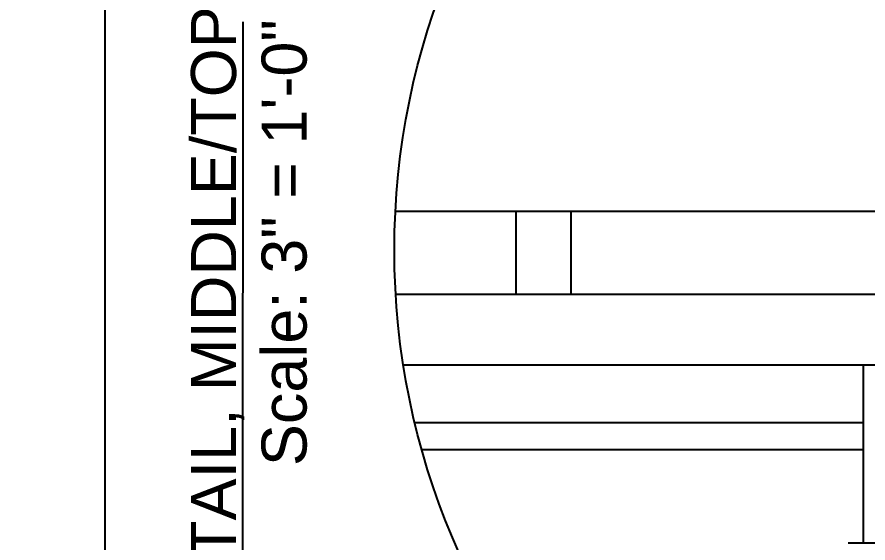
# Model space of a CAD drawing. Header units: inches. Extents: x 10 to 190, y 5 to 37.
# Drawn here: x 50.01 to 57.8, y 10.28 to 15.09 of the extents above; entities that cross this region are included whole.
import ezdxf
from ezdxf import colors
from ezdxf.entities.mleader import LeaderData, LeaderLine
from ezdxf.math import Vec2, Vec3

# ---------------------------------------------------------------- set-up
doc = ezdxf.new("R2010")
doc.units = ezdxf.units.IN
doc.header["$MEASUREMENT"] = 0
doc.styles.get("Standard").update_dxf_attribs({"font": 'arial.ttf'})
doc.styles.add('Tahoma', font='tahoma.ttf')

msp = doc.modelspace()

# ---------------------------------------------------------------- linework, layer by layer
for p, q in [((52.0763, 8.7791), (52.0787, 15.0469)), ((53.4728, 13.3132), (66.9757, 13.3132)), ((54.575, 13.3132), (54.575, 12.5533)), ((55.0779, 13.3132), (55.0779, 12.5533)), ((53.4754, 12.5533), (66.9731, 12.5533)), ((53.5457, 11.9047), (66.9028, 11.9047)), ((57.7541, 11.9047), (57.7541, 10.2751)), ((53.6499, 11.3796), (57.7541, 11.3796)), ((53.7147, 11.1305), (57.7541, 11.1305)), ((57.6173, 10.2751), (61.1305, 10.2751))]:
    msp.add_line(p, q)
msp.add_lwpolyline([(50.8151, 35.0457), (80.1521, 35.0457), (80.1521, 5.2458), (50.8151, 5.2458)], close=True)
msp.add_circle((60.2243, 12.9566), 6.7609)

# ---------------------------------------------------------------- texts
at = {"insert": (52.0909, 9.329), "char_height": 0.4125, "width": 11.81634, "attachment_point": 7, "rotation": 90}
msp.add_mtext('DETAIL, MIDDLE/TOP MICRORAIL', dxfattribs=at)
at = {"insert": (52.2477, 15.0694), "char_height": 0.4125, "attachment_point": 3, "rotation": 90}
msp.add_mtext('Scale: 3" = 1\'-0"', dxfattribs=at)

# ---------------------------------------------------------------- leaders
ml = msp.add_multileader_mtext('Standard')
ml.set_content('UNIRAC SLIDERS', color=256, style='Tahoma')
ml.set_leader_properties()
ml.build(insert=Vec2(0, 0))
ml.multileader.update_dxf_attribs({"dogleg_length": 0.36, "arrow_head_size": 0.3438, "scale": 4})
ctx = ml.context
ctx.base_point, ctx.scale, ctx.char_height, ctx.arrow_head_size, ctx.landing_gap_size, ctx.plane_origin = Vec3(28.9457, 11.6645), 4, 0.34375, 0.3438, 0.495, Vec3(25.0149, 13.0222)
notes = []
notes.append((ctx, [(0, (1, 1, 0), (26.9657, 11.6645), (1, 0), 1.98, [(0, [(22.6807, 12.9675)], 0, [])])]))
ctx.mtext.insert, ctx.mtext.width, ctx.mtext.flow_direction = Vec3(29.4407, 11.8399), 6.799278, 5
ml = msp.add_multileader_mtext('Standard')
ml.set_content('5/16" STAINLESS STEEL LAG BOLT OR STRUCTURAL SCREW WITH 2-1/2" MIN. EMBEDMENT AND FLAT WASHER', color=256, style='Tahoma')
ml.set_leader_properties()
ml.build(insert=Vec2(0, 0))
ml.multileader.update_dxf_attribs({"dogleg_length": 0.36, "arrow_head_size": 0.3438, "scale": 4})
ctx = ml.context
ctx.base_point, ctx.scale, ctx.char_height, ctx.arrow_head_size, ctx.landing_gap_size, ctx.plane_origin = Vec3(28.9254, 8.7197), 4, 0.34375, 0.3438, 0.495, Vec3(21.9127, 13.025)
notes.append((ctx, [(0, (1, 1, 0), (26.9454, 8.7197), (1, 0), 1.98, [(0, [(18.0508, 11.8211)], 0, [])])]))
ctx.mtext.insert, ctx.mtext.width, ctx.mtext.flow_direction = Vec3(29.4204, 8.8947), 7.353512, 5
for ctx, leaders in notes:
    for number, flags, end, landing, length, lines in leaders:
        leader = LeaderData()
        leader.index, (leader.has_last_leader_line, leader.has_dogleg_vector, leader.attachment_direction) = number, flags
        leader.last_leader_point, leader.dogleg_vector, leader.dogleg_length = Vec3(end), Vec3(landing), length
        for number, points, colour, breaks in lines:
            line = LeaderLine()
            line.index, line.vertices, line.color, line.breaks = number, Vec3.list(points), colors.encode_raw_color(colour), breaks
            leader.lines.append(line)
        ctx.leaders.append(leader)

doc.saveas('drawing.dxf')
